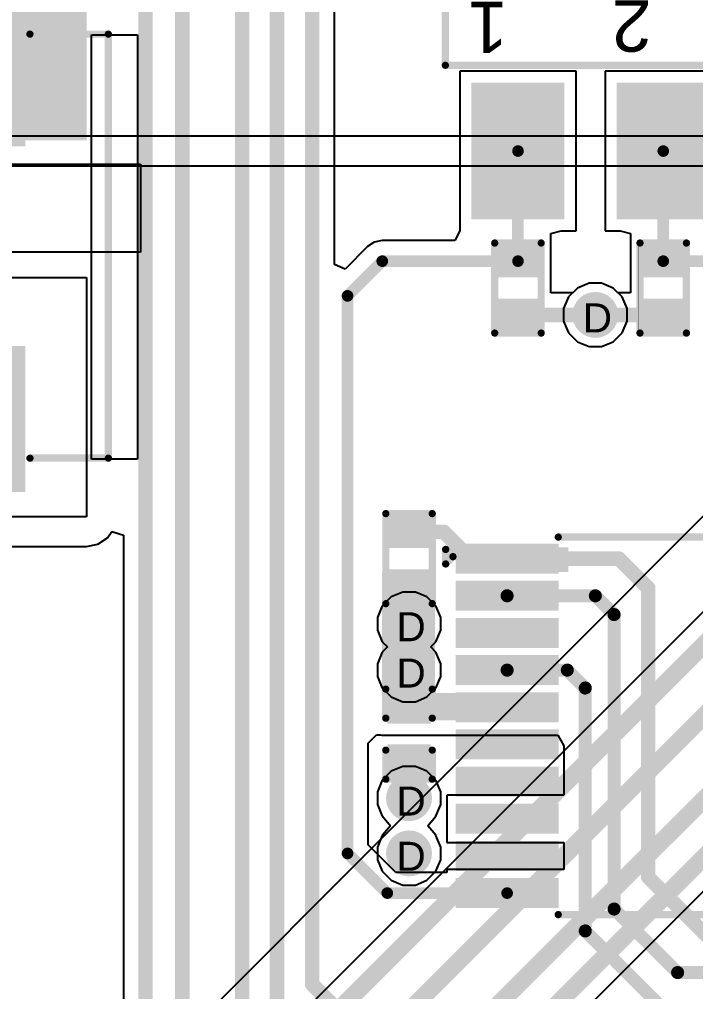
# Model space of a CAD drawing. Header units: inches. Extents: x 0 to 5401, y 0 to 5414.
# Drawn here: x 41.73 to 53.55, y 48.51 to 65.51 of the extents above; entities that cross this region are included whole.
import ezdxf

# ---------------------------------------------------------------- set-up
doc = ezdxf.new("R2010")
doc.units = ezdxf.units.IN
for name, color, linetype in [('Bottom Layer', 5, 'Continuous'), ('Bottom Solder', 6, 'Continuous'), ('Drill Drawing', 1, 'Continuous'), ('Layer 1', 16, 'Continuous'), ('Layer 2', 76, 'Continuous'), ('Top Layer', 1, 'Continuous'), ('Top Overlay', 2, 'Continuous'), ('Top Paste', 8, 'Continuous'), ('Top Solder', 216, 'Continuous'), ('Via Holes', 16, 'Continuous')]:
    doc.layers.add(name, color=color, linetype=linetype)
doc.styles.add('Arial', font='', dxfattribs={"height": 0.2})
doc.styles.get('Arial').set_extended_font_data('Arial')

# ---------------------------------------------------------------- blocks, each defined once
blk = doc.blocks.new('TSSOP_20_34')
at = {"layer": 'Top Layer'}
for points in [[(-2, 3.085), (-2, 2.765), (-3.6, 2.765), (-3.6, 3.085)], [(3.6, 3.085), (3.6, 2.765), (2, 2.765), (2, 3.085)], [(-2, 2.435), (-2, 2.115), (-3.6, 2.115), (-3.6, 2.435)], [(3.6, 2.435), (3.6, 2.115), (2, 2.115), (2, 2.435)], [(-2, 1.785), (-2, 1.465), (-3.6, 1.465), (-3.6, 1.785)], [(3.6, 1.785), (3.6, 1.465), (2, 1.465), (2, 1.785)], [(-2, 1.135), (-2, 0.815), (-3.6, 0.815), (-3.6, 1.135)], [(3.6, 1.135), (3.6, 0.815), (2, 0.815), (2, 1.135)], [(-2, 0.485), (-2, 0.165), (-3.6, 0.165), (-3.6, 0.485)], [(3.6, 0.485), (3.6, 0.165), (2, 0.165), (2, 0.485)], [(-2, -0.165), (-2, -0.485), (-3.6, -0.485), (-3.6, -0.165)], [(3.6, -0.165), (3.6, -0.485), (2, -0.485), (2, -0.165)], [(-2, -0.815), (-2, -1.135), (-3.6, -1.135), (-3.6, -0.815)], [(3.6, -0.815), (3.6, -1.135), (2, -1.135), (2, -0.815)], [(-2, -1.465), (-2, -1.785), (-3.6, -1.785), (-3.6, -1.465)], [(3.6, -1.465), (3.6, -1.785), (2, -1.785), (2, -1.465)], [(-2, -2.115), (-2, -2.435), (-3.6, -2.435), (-3.6, -2.115)], [(3.6, -2.115), (3.6, -2.435), (2, -2.435), (2, -2.115)], [(-2, -2.765), (-2, -3.085), (-3.6, -3.085), (-3.6, -2.765)], [(3.6, -2.765), (3.6, -3.085), (2, -3.085), (2, -2.765)]]:
    blk.add_hatch(color=1, dxfattribs=at).paths.add_polyline_path(points)
at = {"layer": 'Top Overlay'}
blk.add_hatch(color=2, dxfattribs=at).paths.add_polyline_path([(-1.907, 2.692), (-1.729, 2.692), (-1.729, 3.124), (-1.907, 3.124)])
at = {"layer": 'Top Paste'}
for points in [[(-2, 3.085), (-2, 2.765), (-3.6, 2.765), (-3.6, 3.085)], [(3.6, 3.085), (3.6, 2.765), (2, 2.765), (2, 3.085)], [(-2, 2.435), (-2, 2.115), (-3.6, 2.115), (-3.6, 2.435)], [(3.6, 2.435), (3.6, 2.115), (2, 2.115), (2, 2.435)], [(-2, 1.785), (-2, 1.465), (-3.6, 1.465), (-3.6, 1.785)], [(3.6, 1.785), (3.6, 1.465), (2, 1.465), (2, 1.785)], [(-2, 1.135), (-2, 0.815), (-3.6, 0.815), (-3.6, 1.135)], [(3.6, 1.135), (3.6, 0.815), (2, 0.815), (2, 1.135)], [(-2, 0.485), (-2, 0.165), (-3.6, 0.165), (-3.6, 0.485)], [(3.6, 0.485), (3.6, 0.165), (2, 0.165), (2, 0.485)], [(-2, -0.165), (-2, -0.485), (-3.6, -0.485), (-3.6, -0.165)], [(3.6, -0.165), (3.6, -0.485), (2, -0.485), (2, -0.165)], [(-2, -0.815), (-2, -1.135), (-3.6, -1.135), (-3.6, -0.815)], [(3.6, -0.815), (3.6, -1.135), (2, -1.135), (2, -0.815)], [(-2, -1.465), (-2, -1.785), (-3.6, -1.785), (-3.6, -1.465)], [(3.6, -1.465), (3.6, -1.785), (2, -1.785), (2, -1.465)], [(-2, -2.115), (-2, -2.435), (-3.6, -2.435), (-3.6, -2.115)], [(3.6, -2.115), (3.6, -2.435), (2, -2.435), (2, -2.115)], [(-2, -2.765), (-2, -3.085), (-3.6, -3.085), (-3.6, -2.765)], [(3.6, -2.765), (3.6, -3.085), (2, -3.085), (2, -2.765)]]:
    blk.add_hatch(color=8, dxfattribs=at).paths.add_polyline_path(points)
at = {"layer": 'Top Solder'}
for points in [[(-1.898, 3.187), (-1.898, 2.663), (-3.702, 2.663), (-3.702, 3.187)], [(3.702, 3.187), (3.702, 2.663), (1.898, 2.663), (1.898, 3.187)], [(-1.898, 2.537), (-1.898, 2.013), (-3.702, 2.013), (-3.702, 2.537)], [(3.702, 2.537), (3.702, 2.013), (1.898, 2.013), (1.898, 2.537)], [(-1.898, 1.887), (-1.898, 1.363), (-3.702, 1.363), (-3.702, 1.887)], [(3.702, 1.887), (3.702, 1.363), (1.898, 1.363), (1.898, 1.887)], [(-1.898, 1.237), (-1.898, 0.713), (-3.702, 0.713), (-3.702, 1.237)], [(3.702, 1.237), (3.702, 0.713), (1.898, 0.713), (1.898, 1.237)], [(-1.898, 0.587), (-1.898, 0.063), (-3.702, 0.063), (-3.702, 0.587)], [(3.702, 0.587), (3.702, 0.063), (1.898, 0.063), (1.898, 0.587)], [(-1.898, -0.063), (-1.898, -0.587), (-3.702, -0.587), (-3.702, -0.063)], [(3.702, -0.063), (3.702, -0.587), (1.898, -0.587), (1.898, -0.063)], [(-1.898, -0.713), (-1.898, -1.237), (-3.702, -1.237), (-3.702, -0.713)], [(3.702, -0.713), (3.702, -1.237), (1.898, -1.237), (1.898, -0.713)], [(-1.898, -1.363), (-1.898, -1.887), (-3.702, -1.887), (-3.702, -1.363)], [(3.702, -1.363), (3.702, -1.887), (1.898, -1.887), (1.898, -1.363)], [(-1.898, -2.013), (-1.898, -2.537), (-3.702, -2.537), (-3.702, -2.013)], [(3.702, -2.013), (3.702, -2.537), (1.898, -2.537), (1.898, -2.013)], [(-1.898, -2.663), (-1.898, -3.187), (-3.702, -3.187), (-3.702, -2.663)], [(3.702, -2.663), (3.702, -3.187), (1.898, -3.187), (1.898, -2.663)]]:
    blk.add_hatch(color=216, dxfattribs=at).paths.add_polyline_path(points)
at = {"layer": 'Top Overlay'}
for points in [[(-1.907, 3.302, 0.127, 0.127, 0), (1.954, 3.302, 0.127, 0.127, 0)], [(-3.875, 2.832, 0.127, 0.127, 0), (-3.875, 3.086, 0.127, 0.127, 0)], [(-3.875, 3.086, 0.127, 0.127, 0), (-3.748, 2.959, 0.127, 0.127, 0)], [(-3.875, 2.832, 0.127, 0.127, 0), (-3.748, 2.959, 0.127, 0.127, 0)], [(-1.907, -3.302, 0.127, 0.127, 0), (1.954, -3.302, 0.127, 0.127, 0)]]:
    blk.add_lwpolyline(points, format="xyseb", dxfattribs=at)
for points in [[(-1.938, 3.302, 0.0635, 0.0635, 1), (-1.875, 3.302, 0.0635, 0.0635, 1)], [(1.922, 3.302, 0.0635, 0.0635, 1), (1.986, 3.302, 0.0635, 0.0635, 1)], [(-3.907, 3.086, 0.0635, 0.0635, 1), (-3.843, 3.086, 0.0635, 0.0635, 1)], [(-3.907, 3.086, 0.0635, 0.0635, 1), (-3.843, 3.086, 0.0635, 0.0635, 1)], [(-3.907, 2.832, 0.0635, 0.0635, 1), (-3.843, 2.832, 0.0635, 0.0635, 1)], [(-3.907, 2.832, 0.0635, 0.0635, 1), (-3.843, 2.832, 0.0635, 0.0635, 1)], [(-3.78, 2.959, 0.0635, 0.0635, 1), (-3.716, 2.959, 0.0635, 0.0635, 1)], [(-3.78, 2.959, 0.0635, 0.0635, 1), (-3.716, 2.959, 0.0635, 0.0635, 1)], [(-1.938, -3.302, 0.0635, 0.0635, 1), (-1.875, -3.302, 0.0635, 0.0635, 1)], [(1.922, -3.302, 0.0635, 0.0635, 1), (1.986, -3.302, 0.0635, 0.0635, 1)]]:
    blk.add_lwpolyline(points, format="xyseb", close=True, dxfattribs=at)
blk = doc.blocks.new('DSIC03LSGET_42')
at = {"layer": 'Top Layer'}
for points in [[(-5.642991, 3.302), (-3.356991, 3.302), (-3.356991, 1.778), (-5.642991, 1.778)], [(3.356991, 3.302), (5.642991, 3.302), (5.642991, 1.778), (3.356991, 1.778)], [(-5.642991, 0.762), (-3.356991, 0.762), (-3.356991, -0.762), (-5.642991, -0.762)], [(3.356991, 0.762), (5.642991, 0.762), (5.642991, -0.762), (3.356991, -0.762)], [(-5.642991, -1.778), (-3.356991, -1.778), (-3.356991, -3.302), (-5.642991, -3.302)], [(3.356991, -1.778), (5.642991, -1.778), (5.642991, -3.302), (3.356991, -3.302)]]:
    blk.add_hatch(color=1, dxfattribs=at).paths.add_polyline_path(points)
at = {"layer": 'Top Paste'}
for points in [[(-5.642991, 3.302), (-3.356991, 3.302), (-3.356991, 1.778), (-5.642991, 1.778)], [(3.356991, 3.302), (5.642991, 3.302), (5.642991, 1.778), (3.356991, 1.778)], [(-5.642991, 0.762), (-3.356991, 0.762), (-3.356991, -0.762), (-5.642991, -0.762)], [(3.356991, 0.762), (5.642991, 0.762), (5.642991, -0.762), (3.356991, -0.762)], [(-5.642991, -1.778), (-3.356991, -1.778), (-3.356991, -3.302), (-5.642991, -3.302)], [(3.356991, -1.778), (5.642991, -1.778), (5.642991, -3.302), (3.356991, -3.302)]]:
    blk.add_hatch(color=8, dxfattribs=at).paths.add_polyline_path(points)
at = {"layer": 'Top Solder'}
for points in [[(-5.693791, 3.3528), (-3.306191, 3.3528), (-3.306191, 1.7272), (-5.693791, 1.7272)], [(3.306191, 3.3528), (5.693791, 3.3528), (5.693791, 1.7272), (3.306191, 1.7272)], [(-5.693791, 0.8128), (-3.306191, 0.8128), (-3.306191, -0.8128), (-5.693791, -0.8128)], [(3.306191, 0.8128), (5.693791, 0.8128), (5.693791, -0.8128), (3.306191, -0.8128)], [(-5.693791, -1.7272), (-3.306191, -1.7272), (-3.306191, -3.3528), (-5.693791, -3.3528)], [(3.306191, -1.7272), (5.693791, -1.7272), (5.693791, -3.3528), (3.306191, -3.3528)]]:
    blk.add_hatch(color=216, dxfattribs=at).paths.add_polyline_path(points)
at = {"layer": 'Top Overlay'}
for points in [[(-2.999994, 3.81, 0.127, 0.127, 0), (-2.999994, -3.81, 0.127, 0.127, 0)], [(-2.999994, 3.81, 0.127, 0.127, 0), (2.999994, 3.81, 0.127, 0.127, 0)], [(2.999994, 3.81, 0.127, 0.127, 0), (2.999994, -3.81, 0.127, 0.127, 0)], [(-1.4986, 3.2258, 0.127, 0.127, 0), (1.651, 3.2258, 0.127, 0.127, 0)], [(-1.4986, 3.2258, 0.127, 0.127, 0), (-1.4986, 1.778, 0.127, 0.127, 0)], [(-0.9652, 3.2258, 0.127, 0.127, 0), (0.0254, 3.2258, 0.127, 0.127, 0)], [(-0.9652, 3.2258, 0.127, 0.127, 0), (-0.9652, 1.8034, 0.127, 0.127, 0)], [(0.0254, 3.2258, 0.127, 0.127, 0), (0.0254, 1.8034, 0.127, 0.127, 0)], [(1.651, 3.2258, 0.127, 0.127, 0), (1.651, 1.778, 0.127, 0.127, 0)], [(-1.4986, 1.778, 0.127, 0.127, 0), (1.651, 1.778, 0.127, 0.127, 0)], [(-0.9652, 1.8034, 0.127, 0.127, 0), (0.0254, 1.8034, 0.127, 0.127, 0)], [(-1.4986, 0.6858, 0.127, 0.127, 0), (1.651, 0.6858, 0.127, 0.127, 0)], [(-1.4986, 0.6858, 0.127, 0.127, 0), (-1.4986, -0.762, 0.127, 0.127, 0)], [(-0.9652, 0.6858, 0.127, 0.127, 0), (0.0254, 0.6858, 0.127, 0.127, 0)], [(-0.9652, 0.6858, 0.127, 0.127, 0), (-0.9652, -0.7366, 0.127, 0.127, 0)], [(0.0254, 0.6858, 0.127, 0.127, 0), (0.0254, -0.7366, 0.127, 0.127, 0)], [(1.651, 0.6858, 0.127, 0.127, 0), (1.651, -0.762, 0.127, 0.127, 0)], [(-0.9652, -0.7366, 0.127, 0.127, 0), (0.0254, -0.7366, 0.127, 0.127, 0)], [(-1.4986, -0.762, 0.127, 0.127, 0), (1.651, -0.762, 0.127, 0.127, 0)], [(-1.4732, -1.8034, 0.127, 0.127, 0), (1.6764, -1.8034, 0.127, 0.127, 0)], [(-1.4732, -1.8034, 0.127, 0.127, 0), (-1.4732, -3.2512, 0.127, 0.127, 0)], [(-0.9398, -1.8034, 0.127, 0.127, 0), (0.0508, -1.8034, 0.127, 0.127, 0)], [(-0.9398, -1.8034, 0.127, 0.127, 0), (-0.9398, -3.2258, 0.127, 0.127, 0)], [(0.0508, -1.8034, 0.127, 0.127, 0), (0.0508, -3.2258, 0.127, 0.127, 0)], [(1.6764, -1.8034, 0.127, 0.127, 0), (1.6764, -3.2512, 0.127, 0.127, 0)], [(-1.4732, -3.2512, 0.127, 0.127, 0), (1.6764, -3.2512, 0.127, 0.127, 0)], [(-0.9398, -3.2258, 0.127, 0.127, 0), (0.0508, -3.2258, 0.127, 0.127, 0)], [(-2.999994, -3.81, 0.127, 0.127, 0), (2.999994, -3.81, 0.127, 0.127, 0)]]:
    blk.add_lwpolyline(points, format="xyseb", dxfattribs=at)
for points in [[(-3.031744, 3.81, 0.0635, 0.0635, 1), (-2.968244, 3.81, 0.0635, 0.0635, 1)], [(-3.031744, 3.81, 0.0635, 0.0635, 1), (-2.968244, 3.81, 0.0635, 0.0635, 1)], [(2.968244, 3.81, 0.0635, 0.0635, 1), (3.031744, 3.81, 0.0635, 0.0635, 1)], [(2.968244, 3.81, 0.0635, 0.0635, 1), (3.031744, 3.81, 0.0635, 0.0635, 1)], [(-1.53035, 3.2258, 0.0635, 0.0635, 1), (-1.46685, 3.2258, 0.0635, 0.0635, 1)], [(-1.53035, 3.2258, 0.0635, 0.0635, 1), (-1.46685, 3.2258, 0.0635, 0.0635, 1)], [(-0.99695, 3.2258, 0.0635, 0.0635, 1), (-0.93345, 3.2258, 0.0635, 0.0635, 1)], [(-0.99695, 3.2258, 0.0635, 0.0635, 1), (-0.93345, 3.2258, 0.0635, 0.0635, 1)], [(-0.00635, 3.2258, 0.0635, 0.0635, 1), (0.05715, 3.2258, 0.0635, 0.0635, 1)], [(-0.00635, 3.2258, 0.0635, 0.0635, 1), (0.05715, 3.2258, 0.0635, 0.0635, 1)], [(1.61925, 3.2258, 0.0635, 0.0635, 1), (1.68275, 3.2258, 0.0635, 0.0635, 1)], [(1.61925, 3.2258, 0.0635, 0.0635, 1), (1.68275, 3.2258, 0.0635, 0.0635, 1)], [(-1.53035, 1.778, 0.0635, 0.0635, 1), (-1.46685, 1.778, 0.0635, 0.0635, 1)], [(-1.53035, 1.778, 0.0635, 0.0635, 1), (-1.46685, 1.778, 0.0635, 0.0635, 1)], [(-0.99695, 1.8034, 0.0635, 0.0635, 1), (-0.93345, 1.8034, 0.0635, 0.0635, 1)], [(-0.99695, 1.8034, 0.0635, 0.0635, 1), (-0.93345, 1.8034, 0.0635, 0.0635, 1)], [(-0.00635, 1.8034, 0.0635, 0.0635, 1), (0.05715, 1.8034, 0.0635, 0.0635, 1)], [(-0.00635, 1.8034, 0.0635, 0.0635, 1), (0.05715, 1.8034, 0.0635, 0.0635, 1)], [(1.61925, 1.778, 0.0635, 0.0635, 1), (1.68275, 1.778, 0.0635, 0.0635, 1)], [(1.61925, 1.778, 0.0635, 0.0635, 1), (1.68275, 1.778, 0.0635, 0.0635, 1)], [(-1.53035, 0.6858, 0.0635, 0.0635, 1), (-1.46685, 0.6858, 0.0635, 0.0635, 1)], [(-1.53035, 0.6858, 0.0635, 0.0635, 1), (-1.46685, 0.6858, 0.0635, 0.0635, 1)], [(-0.99695, 0.6858, 0.0635, 0.0635, 1), (-0.93345, 0.6858, 0.0635, 0.0635, 1)], [(-0.99695, 0.6858, 0.0635, 0.0635, 1), (-0.93345, 0.6858, 0.0635, 0.0635, 1)], [(-0.00635, 0.6858, 0.0635, 0.0635, 1), (0.05715, 0.6858, 0.0635, 0.0635, 1)], [(-0.00635, 0.6858, 0.0635, 0.0635, 1), (0.05715, 0.6858, 0.0635, 0.0635, 1)], [(1.61925, 0.6858, 0.0635, 0.0635, 1), (1.68275, 0.6858, 0.0635, 0.0635, 1)], [(1.61925, 0.6858, 0.0635, 0.0635, 1), (1.68275, 0.6858, 0.0635, 0.0635, 1)], [(-0.99695, -0.7366, 0.0635, 0.0635, 1), (-0.93345, -0.7366, 0.0635, 0.0635, 1)], [(-0.99695, -0.7366, 0.0635, 0.0635, 1), (-0.93345, -0.7366, 0.0635, 0.0635, 1)], [(-0.00635, -0.7366, 0.0635, 0.0635, 1), (0.05715, -0.7366, 0.0635, 0.0635, 1)], [(-0.00635, -0.7366, 0.0635, 0.0635, 1), (0.05715, -0.7366, 0.0635, 0.0635, 1)], [(-1.53035, -0.762, 0.0635, 0.0635, 1), (-1.46685, -0.762, 0.0635, 0.0635, 1)], [(-1.53035, -0.762, 0.0635, 0.0635, 1), (-1.46685, -0.762, 0.0635, 0.0635, 1)], [(1.61925, -0.762, 0.0635, 0.0635, 1), (1.68275, -0.762, 0.0635, 0.0635, 1)], [(1.61925, -0.762, 0.0635, 0.0635, 1), (1.68275, -0.762, 0.0635, 0.0635, 1)], [(-1.50495, -1.8034, 0.0635, 0.0635, 1), (-1.44145, -1.8034, 0.0635, 0.0635, 1)], [(-1.50495, -1.8034, 0.0635, 0.0635, 1), (-1.44145, -1.8034, 0.0635, 0.0635, 1)], [(-0.97155, -1.8034, 0.0635, 0.0635, 1), (-0.90805, -1.8034, 0.0635, 0.0635, 1)], [(-0.97155, -1.8034, 0.0635, 0.0635, 1), (-0.90805, -1.8034, 0.0635, 0.0635, 1)], [(0.01905, -1.8034, 0.0635, 0.0635, 1), (0.08255, -1.8034, 0.0635, 0.0635, 1)], [(0.01905, -1.8034, 0.0635, 0.0635, 1), (0.08255, -1.8034, 0.0635, 0.0635, 1)], [(1.64465, -1.8034, 0.0635, 0.0635, 1), (1.70815, -1.8034, 0.0635, 0.0635, 1)], [(1.64465, -1.8034, 0.0635, 0.0635, 1), (1.70815, -1.8034, 0.0635, 0.0635, 1)], [(-1.50495, -3.2512, 0.0635, 0.0635, 1), (-1.44145, -3.2512, 0.0635, 0.0635, 1)], [(-1.50495, -3.2512, 0.0635, 0.0635, 1), (-1.44145, -3.2512, 0.0635, 0.0635, 1)], [(-0.97155, -3.2258, 0.0635, 0.0635, 1), (-0.90805, -3.2258, 0.0635, 0.0635, 1)], [(-0.97155, -3.2258, 0.0635, 0.0635, 1), (-0.90805, -3.2258, 0.0635, 0.0635, 1)], [(0.01905, -3.2258, 0.0635, 0.0635, 1), (0.08255, -3.2258, 0.0635, 0.0635, 1)], [(0.01905, -3.2258, 0.0635, 0.0635, 1), (0.08255, -3.2258, 0.0635, 0.0635, 1)], [(1.64465, -3.2512, 0.0635, 0.0635, 1), (1.70815, -3.2512, 0.0635, 0.0635, 1)], [(1.64465, -3.2512, 0.0635, 0.0635, 1), (1.70815, -3.2512, 0.0635, 0.0635, 1)], [(-3.031744, -3.81, 0.0635, 0.0635, 1), (-2.968244, -3.81, 0.0635, 0.0635, 1)], [(-3.031744, -3.81, 0.0635, 0.0635, 1), (-2.968244, -3.81, 0.0635, 0.0635, 1)], [(2.968244, -3.81, 0.0635, 0.0635, 1), (3.031744, -3.81, 0.0635, 0.0635, 1)], [(2.968244, -3.81, 0.0635, 0.0635, 1), (3.031744, -3.81, 0.0635, 0.0635, 1)]]:
    blk.add_lwpolyline(points, format="xyseb", close=True, dxfattribs=at)
at = {"layer": 'Top Overlay', "style": 'Arial'}
for s, height, rotation, p in [('ON', 0.762, 270, (1.9558, 3.5306)), ('1', 0.899998, 90, (-1.886793, 2.717808)), ('2', 0.899998, 90, (-1.861393, 0.203208)), ('3', 0.899998, 90, (-1.835993, -2.285992))]:
    blk.add_text(s, height=height, rotation=rotation, dxfattribs=at).set_placement(p)
blk = doc.blocks.new('R___0402_143')
at = {"layer": 'Top Layer'}
for points in [[(-0.699, -0.318), (-0.699, 0.317), (-0.241, 0.317), (-0.241, -0.318)], [(0.241, -0.318), (0.241, 0.317), (0.699, 0.317), (0.699, -0.318)]]:
    blk.add_hatch(color=1, dxfattribs=at).paths.add_polyline_path(points)
at = {"layer": 'Top Paste'}
for points in [[(-0.699, -0.318), (-0.699, 0.317), (-0.241, 0.317), (-0.241, -0.318)], [(0.241, -0.318), (0.241, 0.317), (0.699, 0.317), (0.699, -0.318)]]:
    blk.add_hatch(color=8, dxfattribs=at).paths.add_polyline_path(points)
at = {"layer": 'Top Solder'}
for points in [[(-0.754, -0.373), (-0.754, 0.373), (-0.186, 0.373), (-0.186, -0.373)], [(0.186, -0.373), (0.186, 0.373), (0.754, 0.373), (0.754, -0.373)]]:
    blk.add_hatch(color=216, dxfattribs=at).paths.add_polyline_path(points)
at = {"layer": 'Top Overlay'}
for points in [[(-0.787, -0.406, 0.127, 0.127, 0), (-0.787, 0.406, 0.127, 0.127, 0)], [(0.787, 0.406, 0.127, 0.127, 0), (-0.787, 0.406, 0.127, 0.127, 0)], [(0.787, -0.406, 0.127, 0.127, 0), (0.787, 0.406, 0.127, 0.127, 0)], [(0.787, -0.406, 0.127, 0.127, 0), (-0.787, -0.406, 0.127, 0.127, 0)], [(0.813, -0.432, 0.00323, 0.00323, 0), (-0.813, -0.432, 0.00323, 0.00323, 0)]]:
    blk.add_lwpolyline(points, format="xyseb", dxfattribs=at)
for points in [[(-0.819, 0.406, 0.0635, 0.0635, 1), (-0.756, 0.406, 0.0635, 0.0635, 1)], [(-0.819, 0.406, 0.0635, 0.0635, 1), (-0.756, 0.406, 0.0635, 0.0635, 1)], [(0.756, 0.406, 0.0635, 0.0635, 1), (0.819, 0.406, 0.0635, 0.0635, 1)], [(0.756, 0.406, 0.0635, 0.0635, 1), (0.819, 0.406, 0.0635, 0.0635, 1)], [(-0.819, -0.406, 0.0635, 0.0635, 1), (-0.756, -0.406, 0.0635, 0.0635, 1)], [(-0.819, -0.406, 0.0635, 0.0635, 1), (-0.756, -0.406, 0.0635, 0.0635, 1)], [(-0.814, -0.432, 0.00161, 0.00161, 1), (-0.812, -0.432, 0.00161, 0.00161, 1)], [(0.756, -0.406, 0.0635, 0.0635, 1), (0.819, -0.406, 0.0635, 0.0635, 1)], [(0.756, -0.406, 0.0635, 0.0635, 1), (0.819, -0.406, 0.0635, 0.0635, 1)], [(0.812, -0.432, 0.00161, 0.00161, 1), (0.814, -0.432, 0.00161, 0.00161, 1)]]:
    blk.add_lwpolyline(points, format="xyseb", close=True, dxfattribs=at)
blk = doc.blocks.new('R___0402_144')
at = {"layer": 'Top Layer'}
for points in [[(-0.699, -0.318), (-0.699, 0.317), (-0.241, 0.317), (-0.241, -0.318)], [(0.241, -0.318), (0.241, 0.317), (0.699, 0.317), (0.699, -0.318)]]:
    blk.add_hatch(color=1, dxfattribs=at).paths.add_polyline_path(points)
at = {"layer": 'Top Paste'}
for points in [[(-0.699, -0.318), (-0.699, 0.317), (-0.241, 0.317), (-0.241, -0.318)], [(0.241, -0.318), (0.241, 0.317), (0.699, 0.317), (0.699, -0.318)]]:
    blk.add_hatch(color=8, dxfattribs=at).paths.add_polyline_path(points)
at = {"layer": 'Top Solder'}
for points in [[(-0.754, -0.373), (-0.754, 0.373), (-0.186, 0.373), (-0.186, -0.373)], [(0.186, -0.373), (0.186, 0.373), (0.754, 0.373), (0.754, -0.373)]]:
    blk.add_hatch(color=216, dxfattribs=at).paths.add_polyline_path(points)
at = {"layer": 'Top Overlay'}
for points in [[(-0.787, -0.406, 0.127, 0.127, 0), (-0.787, 0.406, 0.127, 0.127, 0)], [(0.787, 0.406, 0.127, 0.127, 0), (-0.787, 0.406, 0.127, 0.127, 0)], [(0.787, -0.406, 0.127, 0.127, 0), (0.787, 0.406, 0.127, 0.127, 0)], [(0.787, -0.406, 0.127, 0.127, 0), (-0.787, -0.406, 0.127, 0.127, 0)], [(0.813, -0.432, 0.00323, 0.00323, 0), (-0.813, -0.432, 0.00323, 0.00323, 0)]]:
    blk.add_lwpolyline(points, format="xyseb", dxfattribs=at)
for points in [[(-0.819, 0.406, 0.0635, 0.0635, 1), (-0.756, 0.406, 0.0635, 0.0635, 1)], [(-0.819, 0.406, 0.0635, 0.0635, 1), (-0.756, 0.406, 0.0635, 0.0635, 1)], [(0.756, 0.406, 0.0635, 0.0635, 1), (0.819, 0.406, 0.0635, 0.0635, 1)], [(0.756, 0.406, 0.0635, 0.0635, 1), (0.819, 0.406, 0.0635, 0.0635, 1)], [(-0.819, -0.406, 0.0635, 0.0635, 1), (-0.756, -0.406, 0.0635, 0.0635, 1)], [(-0.819, -0.406, 0.0635, 0.0635, 1), (-0.756, -0.406, 0.0635, 0.0635, 1)], [(-0.814, -0.432, 0.00161, 0.00161, 1), (-0.812, -0.432, 0.00161, 0.00161, 1)], [(0.756, -0.406, 0.0635, 0.0635, 1), (0.819, -0.406, 0.0635, 0.0635, 1)], [(0.756, -0.406, 0.0635, 0.0635, 1), (0.819, -0.406, 0.0635, 0.0635, 1)], [(0.812, -0.432, 0.00161, 0.00161, 1), (0.814, -0.432, 0.00161, 0.00161, 1)]]:
    blk.add_lwpolyline(points, format="xyseb", close=True, dxfattribs=at)
blk = doc.blocks.new('R___0402_156')
at = {"layer": 'Top Layer'}
for points in [[(-0.699, -0.318), (-0.699, 0.317), (-0.241, 0.317), (-0.241, -0.318)], [(0.241, -0.318), (0.241, 0.317), (0.699, 0.317), (0.699, -0.318)]]:
    blk.add_hatch(color=1, dxfattribs=at).paths.add_polyline_path(points)
at = {"layer": 'Top Paste'}
for points in [[(-0.699, -0.318), (-0.699, 0.317), (-0.241, 0.317), (-0.241, -0.318)], [(0.241, -0.318), (0.241, 0.317), (0.699, 0.317), (0.699, -0.318)]]:
    blk.add_hatch(color=8, dxfattribs=at).paths.add_polyline_path(points)
at = {"layer": 'Top Solder'}
for points in [[(-0.754, -0.373), (-0.754, 0.373), (-0.186, 0.373), (-0.186, -0.373)], [(0.186, -0.373), (0.186, 0.373), (0.754, 0.373), (0.754, -0.373)]]:
    blk.add_hatch(color=216, dxfattribs=at).paths.add_polyline_path(points)
at = {"layer": 'Top Overlay'}
for points in [[(-0.787, -0.406, 0.127, 0.127, 0), (-0.787, 0.406, 0.127, 0.127, 0)], [(0.787, 0.406, 0.127, 0.127, 0), (-0.787, 0.406, 0.127, 0.127, 0)], [(0.787, -0.406, 0.127, 0.127, 0), (0.787, 0.406, 0.127, 0.127, 0)], [(0.787, -0.406, 0.127, 0.127, 0), (-0.787, -0.406, 0.127, 0.127, 0)], [(0.813, -0.432, 0.00323, 0.00323, 0), (-0.813, -0.432, 0.00323, 0.00323, 0)]]:
    blk.add_lwpolyline(points, format="xyseb", dxfattribs=at)
for points in [[(-0.819, 0.406, 0.0635, 0.0635, 1), (-0.756, 0.406, 0.0635, 0.0635, 1)], [(-0.819, 0.406, 0.0635, 0.0635, 1), (-0.756, 0.406, 0.0635, 0.0635, 1)], [(0.756, 0.406, 0.0635, 0.0635, 1), (0.819, 0.406, 0.0635, 0.0635, 1)], [(0.756, 0.406, 0.0635, 0.0635, 1), (0.819, 0.406, 0.0635, 0.0635, 1)], [(-0.819, -0.406, 0.0635, 0.0635, 1), (-0.756, -0.406, 0.0635, 0.0635, 1)], [(-0.819, -0.406, 0.0635, 0.0635, 1), (-0.756, -0.406, 0.0635, 0.0635, 1)], [(-0.814, -0.432, 0.00161, 0.00161, 1), (-0.812, -0.432, 0.00161, 0.00161, 1)], [(0.756, -0.406, 0.0635, 0.0635, 1), (0.819, -0.406, 0.0635, 0.0635, 1)], [(0.756, -0.406, 0.0635, 0.0635, 1), (0.819, -0.406, 0.0635, 0.0635, 1)], [(0.812, -0.432, 0.00161, 0.00161, 1), (0.814, -0.432, 0.00161, 0.00161, 1)]]:
    blk.add_lwpolyline(points, format="xyseb", close=True, dxfattribs=at)
blk = doc.blocks.new('0630CDMCCDS_6R8MC_173')
at = {"layer": 'Top Layer'}
for points in [[(-4.2, 1.75), (-1.85, 1.75), (-1.85, -1.75), (-4.2, -1.75)], [(1.85, 1.75), (4.2, 1.75), (4.2, -1.75), (1.85, -1.75)]]:
    blk.add_hatch(color=1, dxfattribs=at).paths.add_polyline_path(points)
at = {"layer": 'Top Paste'}
for points in [[(-4.2, 1.75), (-1.85, 1.75), (-1.85, -1.75), (-4.2, -1.75)], [(1.85, 1.75), (4.2, 1.75), (4.2, -1.75), (1.85, -1.75)]]:
    blk.add_hatch(color=8, dxfattribs=at).paths.add_polyline_path(points)
at = {"layer": 'Top Solder'}
for points in [[(-4.302, 1.852), (-1.748, 1.852), (-1.748, -1.852), (-4.302, -1.852)], [(1.748, 1.852), (4.302, 1.852), (4.302, -1.852), (1.748, -1.852)]]:
    blk.add_hatch(color=216, dxfattribs=at).paths.add_polyline_path(points)
at = {"layer": 'Top Overlay'}
for points in [[(-3.708, 3.3, 0.127, 0.127, 0), (3.708, 3.3, 0.127, 0.127, 0)], [(-3.708, 3.3, 0.127, 0.127, 0), (-3.708, 1.93, 0.127, 0.127, 0)], [(3.708, 3.3, 0.127, 0.127, 0), (3.708, 1.93, 0.127, 0.127, 0)], [(-3.708, -1.93, 0.127, 0.127, 0), (-3.708, -3.3, 0.127, 0.127, 0)], [(3.708, -1.93, 0.127, 0.127, 0), (3.708, -3.3, 0.127, 0.127, 0)], [(-3.708, -3.3, 0.127, 0.127, 0), (3.708, -3.3, 0.127, 0.127, 0)]]:
    blk.add_lwpolyline(points, format="xyseb", dxfattribs=at)
for points in [[(-3.74, 3.3, 0.0635, 0.0635, 1), (-3.677, 3.3, 0.0635, 0.0635, 1)], [(-3.74, 3.3, 0.0635, 0.0635, 1), (-3.677, 3.3, 0.0635, 0.0635, 1)], [(3.677, 3.3, 0.0635, 0.0635, 1), (3.74, 3.3, 0.0635, 0.0635, 1)], [(3.677, 3.3, 0.0635, 0.0635, 1), (3.74, 3.3, 0.0635, 0.0635, 1)], [(-3.74, 1.93, 0.0635, 0.0635, 1), (-3.677, 1.93, 0.0635, 0.0635, 1)], [(3.677, 1.93, 0.0635, 0.0635, 1), (3.74, 1.93, 0.0635, 0.0635, 1)], [(-3.74, -1.93, 0.0635, 0.0635, 1), (-3.677, -1.93, 0.0635, 0.0635, 1)], [(3.677, -1.93, 0.0635, 0.0635, 1), (3.74, -1.93, 0.0635, 0.0635, 1)], [(-3.74, -3.3, 0.0635, 0.0635, 1), (-3.677, -3.3, 0.0635, 0.0635, 1)], [(-3.74, -3.3, 0.0635, 0.0635, 1), (-3.677, -3.3, 0.0635, 0.0635, 1)], [(3.677, -3.3, 0.0635, 0.0635, 1), (3.74, -3.3, 0.0635, 0.0635, 1)], [(3.677, -3.3, 0.0635, 0.0635, 1), (3.74, -3.3, 0.0635, 0.0635, 1)]]:
    blk.add_lwpolyline(points, format="xyseb", close=True, dxfattribs=at)
blk = doc.blocks.new('____0402_303')
at = {"layer": 'Top Layer'}
for points in [[(-0.699, -0.318), (-0.699, 0.318), (-0.241, 0.318), (-0.241, -0.318)], [(0.241, -0.318), (0.241, 0.318), (0.699, 0.318), (0.699, -0.318)]]:
    blk.add_hatch(color=1, dxfattribs=at).paths.add_polyline_path(points)
at = {"layer": 'Top Paste'}
for points in [[(-0.699, -0.318), (-0.699, 0.318), (-0.241, 0.318), (-0.241, -0.318)], [(0.241, -0.318), (0.241, 0.318), (0.699, 0.318), (0.699, -0.318)]]:
    blk.add_hatch(color=8, dxfattribs=at).paths.add_polyline_path(points)
at = {"layer": 'Top Solder'}
for points in [[(-0.758, -0.377), (-0.758, 0.377), (-0.181, 0.377), (-0.181, -0.377)], [(0.181, -0.377), (0.181, 0.377), (0.758, 0.377), (0.758, -0.377)]]:
    blk.add_hatch(color=216, dxfattribs=at).paths.add_polyline_path(points)
at = {"layer": 'Top Overlay'}
for points in [[(-0.787, 0.406, 0.127, 0.127, 0), (-0.279, 0.406, 0.127, 0.127, 0)], [(-0.787, 0.406, 0.127, 0.127, 0), (-0.787, -0.406, 0.127, 0.127, 0)], [(0.279, 0.406, 0.127, 0.127, 0), (0.787, 0.406, 0.127, 0.127, 0)], [(0.787, 0.406, 0.127, 0.127, 0), (0.787, -0.406, 0.127, 0.127, 0)], [(-0.787, -0.406, 0.127, 0.127, 0), (-0.279, -0.406, 0.127, 0.127, 0)], [(0.279, -0.406, 0.127, 0.127, 0), (0.787, -0.406, 0.127, 0.127, 0)]]:
    blk.add_lwpolyline(points, format="xyseb", dxfattribs=at)
for points in [[(-0.819, 0.406, 0.0635, 0.0635, 1), (-0.756, 0.406, 0.0635, 0.0635, 1)], [(-0.819, 0.406, 0.0635, 0.0635, 1), (-0.756, 0.406, 0.0635, 0.0635, 1)], [(-0.311, 0.406, 0.0635, 0.0635, 1), (-0.248, 0.406, 0.0635, 0.0635, 1)], [(0.248, 0.406, 0.0635, 0.0635, 1), (0.311, 0.406, 0.0635, 0.0635, 1)], [(0.756, 0.406, 0.0635, 0.0635, 1), (0.819, 0.406, 0.0635, 0.0635, 1)], [(0.756, 0.406, 0.0635, 0.0635, 1), (0.819, 0.406, 0.0635, 0.0635, 1)], [(-0.819, -0.406, 0.0635, 0.0635, 1), (-0.756, -0.406, 0.0635, 0.0635, 1)], [(-0.819, -0.406, 0.0635, 0.0635, 1), (-0.756, -0.406, 0.0635, 0.0635, 1)], [(-0.311, -0.406, 0.0635, 0.0635, 1), (-0.248, -0.406, 0.0635, 0.0635, 1)], [(0.248, -0.406, 0.0635, 0.0635, 1), (0.311, -0.406, 0.0635, 0.0635, 1)], [(0.756, -0.406, 0.0635, 0.0635, 1), (0.819, -0.406, 0.0635, 0.0635, 1)], [(0.756, -0.406, 0.0635, 0.0635, 1), (0.819, -0.406, 0.0635, 0.0635, 1)]]:
    blk.add_lwpolyline(points, format="xyseb", close=True, dxfattribs=at)

msp = doc.modelspace()

# ---------------------------------------------------------------- hatches: boundary and pattern name
at = {"layer": 'Bottom Layer'}
h = msp.add_hatch(color=5, dxfattribs=at)
edge = h.paths.add_edge_path()
edge.add_arc((51.797, 60.344), 0.3, 0, 360)
h = msp.add_hatch(color=5, dxfattribs=at)
edge = h.paths.add_edge_path()
edge.add_arc((48.539, 54.941), 0.3, 0, 360)
h = msp.add_hatch(color=5, dxfattribs=at)
edge = h.paths.add_edge_path()
edge.add_arc((48.539, 54.131), 0.3, 0, 360)
h = msp.add_hatch(color=5, dxfattribs=at)
edge = h.paths.add_edge_path()
edge.add_arc((48.539, 51.891), 0.3, 0, 360)
h = msp.add_hatch(color=5, dxfattribs=at)
edge = h.paths.add_edge_path()
edge.add_arc((48.539, 50.925), 0.3, 0, 360)
at = {"layer": 'Bottom Solder'}
h = msp.add_hatch(color=6, dxfattribs=at)
edge = h.paths.add_edge_path()
edge.add_arc((51.797, 60.344), 0.402, 0, 360)
h = msp.add_hatch(color=6, dxfattribs=at)
edge = h.paths.add_edge_path()
edge.add_arc((48.539, 54.941), 0.402, 0, 360)
h = msp.add_hatch(color=6, dxfattribs=at)
edge = h.paths.add_edge_path()
edge.add_arc((48.539, 54.131), 0.402, 0, 360)
h = msp.add_hatch(color=6, dxfattribs=at)
edge = h.paths.add_edge_path()
edge.add_arc((48.539, 51.891), 0.402, 0, 360)
h = msp.add_hatch(color=6, dxfattribs=at)
edge = h.paths.add_edge_path()
edge.add_arc((48.539, 50.925), 0.402, 0, 360)
at = {"layer": 'Layer 1'}
h = msp.add_hatch(color=16, dxfattribs=at)
edge = h.paths.add_edge_path()
edge.add_arc((51.797, 60.344), 0.3, 0, 360)
h = msp.add_hatch(color=16, dxfattribs=at)
edge = h.paths.add_edge_path()
edge.add_arc((48.539, 54.941), 0.3, 0, 360)
h = msp.add_hatch(color=16, dxfattribs=at)
edge = h.paths.add_edge_path()
edge.add_arc((48.539, 54.131), 0.3, 0, 360)
h = msp.add_hatch(color=16, dxfattribs=at)
edge = h.paths.add_edge_path()
edge.add_arc((48.539, 51.891), 0.3, 0, 360)
h = msp.add_hatch(color=16, dxfattribs=at)
edge = h.paths.add_edge_path()
edge.add_arc((48.539, 50.925), 0.3, 0, 360)
at = {"layer": 'Layer 2'}
h = msp.add_hatch(color=76, dxfattribs=at)
edge = h.paths.add_edge_path()
edge.add_arc((51.797, 60.344), 0.3, 0, 360)
h = msp.add_hatch(color=76, dxfattribs=at)
edge = h.paths.add_edge_path()
edge.add_arc((48.539, 54.941), 0.3, 0, 360)
h = msp.add_hatch(color=76, dxfattribs=at)
edge = h.paths.add_edge_path()
edge.add_arc((48.539, 54.131), 0.3, 0, 360)
h = msp.add_hatch(color=76, dxfattribs=at)
edge = h.paths.add_edge_path()
edge.add_arc((48.539, 51.891), 0.3, 0, 360)
h = msp.add_hatch(color=76, dxfattribs=at)
edge = h.paths.add_edge_path()
edge.add_arc((48.539, 50.925), 0.3, 0, 360)
at = {"layer": 'Top Layer'}
for points in [[(36.737, 63.397), (42.901, 63.397), (42.901, 70.593), (36.737, 70.593)], [(48.066, 53.253), (48.994, 53.253), (48.994, 55.84), (48.066, 55.84)], [(48.066, 53.253), (51.139, 53.253), (51.139, 53.729), (48.066, 53.729)]]:
    msp.add_hatch(color=1, dxfattribs=at).paths.add_polyline_path(points)
h = msp.add_hatch(color=1, dxfattribs=at)
edge = h.paths.add_edge_path()
edge.add_arc((51.797, 60.344), 0.3, 0, 360)
h = msp.add_hatch(color=1, dxfattribs=at)
edge = h.paths.add_edge_path()
edge.add_arc((48.539, 54.941), 0.3, 0, 360)
h = msp.add_hatch(color=1, dxfattribs=at)
edge = h.paths.add_edge_path()
edge.add_arc((48.539, 54.131), 0.3, 0, 360)
h = msp.add_hatch(color=1, dxfattribs=at)
edge = h.paths.add_edge_path()
edge.add_arc((48.539, 51.891), 0.3, 0, 360)
h = msp.add_hatch(color=1, dxfattribs=at)
edge = h.paths.add_edge_path()
edge.add_arc((48.539, 50.925), 0.3, 0, 360)
at = {"layer": 'Top Solder'}
h = msp.add_hatch(color=216, dxfattribs=at)
edge = h.paths.add_edge_path()
edge.add_arc((51.797, 60.344), 0.402, 0, 360)
h = msp.add_hatch(color=216, dxfattribs=at)
edge = h.paths.add_edge_path()
edge.add_arc((48.539, 54.941), 0.402, 0, 360)
h = msp.add_hatch(color=216, dxfattribs=at)
edge = h.paths.add_edge_path()
edge.add_arc((48.539, 54.131), 0.402, 0, 360)
h = msp.add_hatch(color=216, dxfattribs=at)
edge = h.paths.add_edge_path()
edge.add_arc((48.539, 51.891), 0.402, 0, 360)
h = msp.add_hatch(color=216, dxfattribs=at)
edge = h.paths.add_edge_path()
edge.add_arc((48.539, 50.925), 0.402, 0, 360)
at = {"layer": 'Via Holes'}
h = msp.add_hatch(color=7, dxfattribs=at)
edge = h.paths.add_edge_path()
edge.add_arc((51.797, 60.344), 0.15, 0, 360)
h = msp.add_hatch(color=7, dxfattribs=at)
edge = h.paths.add_edge_path()
edge.add_arc((48.539, 54.941), 0.15, 0, 360)
h = msp.add_hatch(color=7, dxfattribs=at)
edge = h.paths.add_edge_path()
edge.add_arc((48.539, 54.131), 0.15, 0, 360)
h = msp.add_hatch(color=7, dxfattribs=at)
edge = h.paths.add_edge_path()
edge.add_arc((48.539, 51.891), 0.15, 0, 360)
h = msp.add_hatch(color=7, dxfattribs=at)
edge = h.paths.add_edge_path()
edge.add_arc((48.539, 50.925), 0.15, 0, 360)

# ---------------------------------------------------------------- linework, layer by layer
at = {"layer": 'Bottom Layer'}
for p, q in [((51.687, 60.898), (51.483, 60.813)), ((51.907, 60.898), (51.687, 60.898)), ((52.111, 60.813), (51.907, 60.898)), ((51.483, 60.813), (51.327, 60.658)), ((52.267, 60.658), (52.111, 60.813)), ((51.327, 60.658), (51.243, 60.454)), ((52.351, 60.454), (52.267, 60.658)), ((51.243, 60.454), (51.243, 60.234)), ((52.351, 60.234), (52.351, 60.454)), ((51.243, 60.234), (51.327, 60.03)), ((52.267, 60.03), (52.351, 60.234)), ((51.327, 60.03), (51.483, 59.874)), ((52.111, 59.874), (52.267, 60.03)), ((51.483, 59.874), (51.687, 59.79)), ((51.907, 59.79), (52.111, 59.874)), ((51.687, 59.79), (51.907, 59.79)), ((55.301, 56.769), (46.046, 47.514)), ((48.429, 55.495), (48.226, 55.411)), ((48.65, 55.495), (48.429, 55.495)), ((48.853, 55.411), (48.65, 55.495)), ((48.226, 55.411), (48.07, 55.255)), ((49.009, 55.255), (48.853, 55.411)), ((48.07, 55.255), (47.985, 55.051)), ((49.093, 55.051), (49.009, 55.255)), ((47.985, 55.051), (47.985, 54.831)), ((49.093, 54.831), (49.093, 55.051)), ((47.985, 54.831), (48.07, 54.627)), ((49.009, 54.627), (49.093, 54.831)), ((48.07, 54.627), (48.161, 54.536)), ((48.918, 54.536), (49.009, 54.627)), ((48.07, 54.445), (47.985, 54.241)), ((48.161, 54.536), (48.07, 54.445)), ((49.009, 54.445), (48.918, 54.536)), ((49.093, 54.241), (49.009, 54.445)), ((47.985, 54.241), (47.985, 54.021)), ((49.093, 54.021), (49.093, 54.241)), ((43.086, 39.664), (57.526, 54.103)), ((47.985, 54.021), (48.07, 53.817)), ((49.009, 53.817), (49.093, 54.021)), ((48.07, 53.817), (48.226, 53.662)), ((48.853, 53.662), (49.009, 53.817)), ((48.226, 53.662), (48.429, 53.577)), ((48.429, 53.577), (48.65, 53.577)), ((48.65, 53.577), (48.853, 53.662))]:
    msp.add_line(p, q, dxfattribs=at)
for points in [[(35.941, 36.823, 0.305, 0.305, 0), (55.855, 56.737, 0.305, 0.305, 0)], [(37.846, 37.48, 0.305, 0.305, 0), (56.868, 56.502, 0.305, 0.305, 0)], [(41.553, 39.733, 0.305, 0.305, 0), (57.252, 55.431, 0.305, 0.305, 0)], [(42.672, 39.836, 0.305, 0.305, 0), (58.268, 55.431, 0.305, 0.305, 0)]]:
    msp.add_lwpolyline(points, format="xyseb", dxfattribs=at)
at = {"layer": 'Layer 1'}
for p, q in [((51.687, 60.898), (51.483, 60.813)), ((51.907, 60.898), (51.687, 60.898)), ((52.111, 60.813), (51.907, 60.898)), ((51.483, 60.813), (51.327, 60.658)), ((52.267, 60.658), (52.111, 60.813)), ((51.327, 60.658), (51.243, 60.454)), ((52.351, 60.454), (52.267, 60.658)), ((51.243, 60.454), (51.243, 60.234)), ((52.351, 60.234), (52.351, 60.454)), ((51.243, 60.234), (51.327, 60.03)), ((52.267, 60.03), (52.351, 60.234)), ((51.327, 60.03), (51.483, 59.874)), ((52.111, 59.874), (52.267, 60.03)), ((51.483, 59.874), (51.687, 59.79)), ((51.907, 59.79), (52.111, 59.874)), ((51.687, 59.79), (51.907, 59.79)), ((48.429, 55.495), (48.226, 55.411)), ((48.65, 55.495), (48.429, 55.495)), ((48.853, 55.411), (48.65, 55.495)), ((48.226, 55.411), (48.07, 55.255)), ((49.009, 55.255), (48.853, 55.411)), ((48.07, 55.255), (47.985, 55.051)), ((49.093, 55.051), (49.009, 55.255)), ((47.985, 55.051), (47.985, 54.831)), ((49.093, 54.831), (49.093, 55.051)), ((47.985, 54.831), (48.07, 54.627)), ((49.009, 54.627), (49.093, 54.831)), ((48.07, 54.627), (48.161, 54.536)), ((48.918, 54.536), (49.009, 54.627)), ((48.07, 54.445), (47.985, 54.241)), ((48.161, 54.536), (48.07, 54.445)), ((49.009, 54.445), (48.918, 54.536)), ((49.093, 54.241), (49.009, 54.445)), ((47.985, 54.241), (47.985, 54.021)), ((49.093, 54.021), (49.093, 54.241)), ((47.985, 54.021), (48.07, 53.817)), ((49.009, 53.817), (49.093, 54.021)), ((48.07, 53.817), (48.226, 53.662)), ((48.853, 53.662), (49.009, 53.817)), ((48.226, 53.662), (48.429, 53.577)), ((48.429, 53.577), (48.65, 53.577)), ((48.65, 53.577), (48.853, 53.662))]:
    msp.add_line(p, q, dxfattribs=at)
at = {"layer": 'Layer 2'}
for p, q in [((59.353, 63.468), (38.252, 63.468)), ((38.252, 62.95), (59.353, 62.95)), ((48.429, 52.445), (48.226, 52.361)), ((48.65, 52.445), (48.429, 52.445)), ((48.853, 52.361), (48.65, 52.445)), ((48.07, 52.205), (47.985, 52.002)), ((48.226, 52.361), (48.07, 52.205)), ((49.009, 52.205), (48.853, 52.361)), ((49.093, 52.002), (49.009, 52.205)), ((47.985, 52.002), (47.985, 51.781)), ((49.093, 51.781), (49.093, 52.002)), ((47.985, 51.781), (48.07, 51.578)), ((49.009, 51.578), (49.093, 51.781)), ((48.07, 51.578), (48.073, 51.574)), ((48.073, 51.574), (48.214, 51.408)), ((48.865, 51.408), (49.006, 51.574)), ((49.006, 51.574), (49.009, 51.578)), ((48.214, 51.408), (48.073, 51.242)), ((49.006, 51.242), (48.865, 51.408)), ((48.07, 51.239), (47.985, 51.036)), ((48.073, 51.242), (48.07, 51.239)), ((49.009, 51.239), (49.006, 51.242)), ((49.093, 51.036), (49.009, 51.239)), ((47.985, 51.036), (47.985, 50.815)), ((49.093, 50.815), (49.093, 51.036)), ((47.985, 50.815), (48.07, 50.612)), ((49.009, 50.612), (49.093, 50.815)), ((48.07, 50.612), (48.226, 50.456)), ((48.853, 50.456), (49.009, 50.612)), ((48.226, 50.456), (48.429, 50.371)), ((48.429, 50.371), (48.65, 50.371)), ((48.65, 50.371), (48.853, 50.456))]:
    msp.add_line(p, q, dxfattribs=at)
at = {"layer": 'Top Layer'}
for p, q in [((47.234, 61.224), (47.234, 80.27)), ((42.985, 65.24), (43.79, 65.24)), ((42.985, 57.823), (42.985, 65.24)), ((43.79, 65.24), (43.79, 57.823)), ((51.46, 64.607), (49.428, 64.607)), ((49.428, 64.607), (49.428, 61.813)), ((51.46, 61.813), (51.46, 64.607)), ((54, 64.607), (51.968, 64.607)), ((51.968, 64.607), (51.968, 61.813)), ((36.638, 62.982), (43.841, 62.982)), ((43.841, 62.982), (43.841, 61.44)), ((49.428, 61.813), (49.34, 61.646)), ((51.016, 61.766), (51.2, 61.813)), ((51.016, 60.732), (51.016, 61.766)), ((51.2, 61.813), (51.46, 61.813)), ((51.968, 61.813), (52.229, 61.813)), ((52.229, 61.813), (52.413, 61.766)), ((52.413, 61.766), (52.413, 60.732)), ((47.932, 61.619), (47.815, 61.54)), ((48.071, 61.646), (47.932, 61.619)), ((49.34, 61.646), (48.071, 61.646)), ((43.841, 61.44), (36.638, 61.44)), ((47.815, 61.54), (47.421, 61.146)), ((47.815, 61.54), (47.815, 61.54)), ((47.421, 61.146), (47.234, 61.224)), ((37.103, 60.998), (42.901, 60.998)), ((42.901, 60.998), (42.901, 56.813)), ((51.687, 60.898), (51.483, 60.813)), ((51.907, 60.898), (51.687, 60.898)), ((52.111, 60.813), (51.907, 60.898)), ((51.402, 60.732), (51.016, 60.732)), ((51.483, 60.813), (51.402, 60.732)), ((52.192, 60.732), (52.111, 60.813)), ((52.413, 60.732), (52.192, 60.732)), ((43.79, 57.823), (42.985, 57.823)), ((42.901, 56.813), (37.135, 56.813)), ((43.267, 56.447), (43.339, 56.556)), ((43.339, 56.556), (43.543, 56.494)), ((43.543, 56.494), (43.543, 46.844)), ((37.135, 56.295), (42.901, 56.295)), ((42.901, 56.295), (43.099, 56.335)), ((43.099, 56.335), (43.267, 56.447)), ((47.827, 52.854), (47.968, 52.999)), ((47.968, 52.999), (48.041, 52.999)), ((48.041, 52.999), (48.066, 52.994)), ((48.066, 52.994), (51.139, 52.994)), ((51.139, 52.994), (51.245, 52.807)), ((47.827, 51.076), (47.827, 52.854)), ((51.245, 52.807), (51.245, 51.945)), ((51.245, 51.945), (49.201, 51.945)), ((49.201, 51.945), (49.201, 51.117)), ((48.308, 50.594), (47.827, 51.076)), ((49.201, 51.117), (51.245, 51.117)), ((51.245, 51.117), (51.245, 50.645)), ((49.201, 50.594), (48.308, 50.594)), ((51.245, 50.645), (49.201, 50.645)), ((49.201, 50.645), (49.201, 50.594))]:
    msp.add_line(p, q, dxfattribs=at)
for points in [[(46.845, 48.636, 0.254, 0.254, 0), (46.845, 80.27, 0.254, 0.254, 0)], [(46.23, 48.381, 0.254, 0.254, 0), (46.23, 79.523, 0.254, 0.254, 0)], [(45.622, 48.129, 0.254, 0.254, 0), (45.622, 78.706, 0.254, 0.254, 0)], [(44.574, 47.111, 0.254, 0.254, 0), (44.574, 78.277, 0.254, 0.254, 0)], [(43.931, 46.844, 0.254, 0.254, 0), (43.931, 77.496, 0.254, 0.254, 0)], [(50.444, 61.284, 0.203, 0.203, 0), (50.444, 63.21, 0.203, 0.203, 0)], [(52.984, 61.284, 0.203, 0.203, 0), (52.984, 63.21, 0.203, 0.203, 0)], [(47.464, 60.677, 0.203, 0.203, 0), (48.071, 61.284, 0.203, 0.203, 0)], [(48.071, 61.284, 0.203, 0.203, 0), (50.444, 61.284, 0.203, 0.203, 0)], [(52.984, 61.284, 0.203, 0.203, 0), (53.746, 61.284, 0.203, 0.203, 0)], [(47.464, 50.925, 0.203, 0.203, 0), (47.464, 60.677, 0.203, 0.203, 0)], [(50.444, 60.344, 0.254, 0.254, 0), (51.797, 60.344, 0.254, 0.254, 0)], [(51.797, 60.344, 0.254, 0.254, 0), (52.984, 60.344, 0.254, 0.254, 0)], [(48.539, 56.551, 0.254, 0.254, 0), (49.145, 56.551, 0.254, 0.254, 0)], [(49.145, 56.551, 0.254, 0.254, 0), (49.582, 56.114, 0.254, 0.254, 0)], [(49.582, 56.114, 0.254, 0.254, 0), (49.582, 56.114, 0.254, 0.254, 0)], [(49.582, 56.114, 0.254, 0.254, 0), (49.615, 56.081, 0.254, 0.254, 0)], [(49.615, 56.081, 0.254, 0.254, 0), (50.255, 56.081, 0.254, 0.254, 0)], [(50.255, 56.081, 0.254, 0.254, 0), (52.208, 56.081, 0.254, 0.254, 0)], [(52.208, 56.081, 0.254, 0.254, 0), (52.721, 55.569, 0.254, 0.254, 0)], [(52.721, 50.51, 0.254, 0.254, 0), (52.721, 55.569, 0.254, 0.254, 0)], [(50.255, 55.431, 0.229, 0.229, 0), (51.797, 55.431, 0.229, 0.229, 0)], [(51.797, 55.431, 0.229, 0.229, 0), (52.125, 55.103, 0.229, 0.229, 0)], [(52.125, 49.952, 0.229, 0.229, 0), (52.125, 55.103, 0.229, 0.229, 0)], [(50.255, 54.131, 0.229, 0.229, 0), (51.307, 54.131, 0.229, 0.229, 0)], [(51.307, 54.131, 0.229, 0.229, 0), (51.621, 53.818, 0.229, 0.229, 0)], [(51.621, 49.569, 0.229, 0.229, 0), (51.621, 53.818, 0.229, 0.229, 0)], [(47.464, 50.925, 0.203, 0.203, 0), (48.158, 50.231, 0.203, 0.203, 0)], [(52.721, 50.51, 0.254, 0.254, 0), (53.783, 49.448, 0.254, 0.254, 0)], [(48.158, 50.231, 0.203, 0.203, 0), (50.255, 50.231, 0.203, 0.203, 0)], [(52.125, 49.952, 0.229, 0.229, 0), (53.236, 48.841, 0.229, 0.229, 0)], [(51.621, 49.569, 0.229, 0.229, 0), (52.984, 48.206, 0.229, 0.229, 0)], [(53.236, 48.841, 0.229, 0.229, 0), (67.937, 48.841, 0.229, 0.229, 0)], [(46.845, 48.636, 0.254, 0.254, 0), (48.091, 47.39, 0.254, 0.254, 0)]]:
    msp.add_lwpolyline(points, format="xyseb", dxfattribs=at)
for points in [[(50.394, 63.21, 0.102, 0.102, 1), (50.495, 63.21, 0.102, 0.102, 1)], [(52.934, 63.21, 0.102, 0.102, 1), (53.035, 63.21, 0.102, 0.102, 1)], [(48.02, 61.284, 0.102, 0.102, 1), (48.122, 61.284, 0.102, 0.102, 1)], [(48.02, 61.284, 0.102, 0.102, 1), (48.122, 61.284, 0.102, 0.102, 1)], [(50.394, 61.284, 0.102, 0.102, 1), (50.495, 61.284, 0.102, 0.102, 1)], [(50.394, 61.284, 0.102, 0.102, 1), (50.495, 61.284, 0.102, 0.102, 1)], [(52.934, 61.284, 0.102, 0.102, 1), (53.035, 61.284, 0.102, 0.102, 1)], [(52.934, 61.284, 0.102, 0.102, 1), (53.035, 61.284, 0.102, 0.102, 1)], [(47.413, 60.677, 0.102, 0.102, 1), (47.515, 60.677, 0.102, 0.102, 1)], [(47.413, 60.677, 0.102, 0.102, 1), (47.515, 60.677, 0.102, 0.102, 1)], [(50.381, 60.344, 0.127, 0.127, 1), (50.508, 60.344, 0.127, 0.127, 1)], [(51.733, 60.344, 0.127, 0.127, 1), (51.86, 60.344, 0.127, 0.127, 1)], [(51.733, 60.344, 0.127, 0.127, 1), (51.86, 60.344, 0.127, 0.127, 1)], [(52.921, 60.344, 0.127, 0.127, 1), (53.048, 60.344, 0.127, 0.127, 1)], [(48.476, 56.551, 0.127, 0.127, 1), (48.603, 56.551, 0.127, 0.127, 1)], [(49.081, 56.551, 0.127, 0.127, 1), (49.208, 56.551, 0.127, 0.127, 1)], [(49.081, 56.551, 0.127, 0.127, 1), (49.208, 56.551, 0.127, 0.127, 1)], [(49.518, 56.114, 0.127, 0.127, 1), (49.645, 56.114, 0.127, 0.127, 1)], [(49.518, 56.114, 0.127, 0.127, 1), (49.645, 56.114, 0.127, 0.127, 1)], [(49.518, 56.114, 0.127, 0.127, 1), (49.645, 56.114, 0.127, 0.127, 1)], [(49.518, 56.114, 0.127, 0.127, 1), (49.645, 56.114, 0.127, 0.127, 1)], [(49.551, 56.081, 0.127, 0.127, 1), (49.678, 56.081, 0.127, 0.127, 1)], [(49.551, 56.081, 0.127, 0.127, 1), (49.678, 56.081, 0.127, 0.127, 1)], [(50.191, 56.081, 0.127, 0.127, 1), (50.318, 56.081, 0.127, 0.127, 1)], [(50.191, 56.081, 0.127, 0.127, 1), (50.318, 56.081, 0.127, 0.127, 1)], [(52.145, 56.081, 0.127, 0.127, 1), (52.272, 56.081, 0.127, 0.127, 1)], [(52.145, 56.081, 0.127, 0.127, 1), (52.272, 56.081, 0.127, 0.127, 1)], [(52.657, 55.569, 0.127, 0.127, 1), (52.784, 55.569, 0.127, 0.127, 1)], [(52.657, 55.569, 0.127, 0.127, 1), (52.784, 55.569, 0.127, 0.127, 1)], [(50.197, 55.431, 0.114, 0.114, 1), (50.312, 55.431, 0.114, 0.114, 1)], [(51.74, 55.431, 0.114, 0.114, 1), (51.854, 55.431, 0.114, 0.114, 1)], [(51.74, 55.431, 0.114, 0.114, 1), (51.854, 55.431, 0.114, 0.114, 1)], [(52.068, 55.103, 0.114, 0.114, 1), (52.182, 55.103, 0.114, 0.114, 1)], [(52.068, 55.103, 0.114, 0.114, 1), (52.182, 55.103, 0.114, 0.114, 1)], [(50.197, 54.131, 0.114, 0.114, 1), (50.312, 54.131, 0.114, 0.114, 1)], [(51.25, 54.131, 0.114, 0.114, 1), (51.364, 54.131, 0.114, 0.114, 1)], [(51.25, 54.131, 0.114, 0.114, 1), (51.364, 54.131, 0.114, 0.114, 1)], [(51.563, 53.818, 0.114, 0.114, 1), (51.678, 53.818, 0.114, 0.114, 1)], [(51.563, 53.818, 0.114, 0.114, 1), (51.678, 53.818, 0.114, 0.114, 1)], [(47.413, 50.925, 0.102, 0.102, 1), (47.515, 50.925, 0.102, 0.102, 1)], [(47.413, 50.925, 0.102, 0.102, 1), (47.515, 50.925, 0.102, 0.102, 1)], [(52.657, 50.51, 0.127, 0.127, 1), (52.784, 50.51, 0.127, 0.127, 1)], [(52.657, 50.51, 0.127, 0.127, 1), (52.784, 50.51, 0.127, 0.127, 1)], [(48.108, 50.231, 0.102, 0.102, 1), (48.209, 50.231, 0.102, 0.102, 1)], [(48.108, 50.231, 0.102, 0.102, 1), (48.209, 50.231, 0.102, 0.102, 1)], [(50.204, 50.231, 0.102, 0.102, 1), (50.305, 50.231, 0.102, 0.102, 1)], [(52.068, 49.952, 0.114, 0.114, 1), (52.182, 49.952, 0.114, 0.114, 1)], [(52.068, 49.952, 0.114, 0.114, 1), (52.182, 49.952, 0.114, 0.114, 1)], [(51.563, 49.569, 0.114, 0.114, 1), (51.678, 49.569, 0.114, 0.114, 1)], [(51.563, 49.569, 0.114, 0.114, 1), (51.678, 49.569, 0.114, 0.114, 1)], [(53.179, 48.841, 0.114, 0.114, 1), (53.293, 48.841, 0.114, 0.114, 1)], [(53.179, 48.841, 0.114, 0.114, 1), (53.293, 48.841, 0.114, 0.114, 1)], [(46.782, 48.636, 0.127, 0.127, 1), (46.909, 48.636, 0.127, 0.127, 1)], [(46.782, 48.636, 0.127, 0.127, 1), (46.909, 48.636, 0.127, 0.127, 1)]]:
    msp.add_lwpolyline(points, format="xyseb", close=True, dxfattribs=at)
at = {"layer": 'Top Solder'}
msp.add_line((3.115, 6.162), (5401.268, 5414.317), dxfattribs=at)

# ---------------------------------------------------------------- block references
for name, p, rotation in [('DSIC03LSGET_42', (52.984, 67.71), 90), ('0630CDMCCDS_6R8MC_173', (39.98, 61.547), 90), ('R___0402_143', (50.444, 60.814), 270), ('R___0402_144', (52.984, 60.814), 270), ('R___0402_156', (48.539, 56.081), 270), ('____0402_303', (48.539, 53.011), 90)]:
    msp.add_blockref(name, p, dxfattribs=dict(rotation=rotation))
msp.add_blockref('TSSOP_20_34', (53.055, 53.156))

# ---------------------------------------------------------------- texts
at = {"layer": 'Drill Drawing', "style": 'Arial'}
for p in [(51.577, 60.039), (48.319, 54.636), (48.319, 53.826), (48.319, 51.587), (48.319, 50.621)]:
    msp.add_text('D', height=0.508, dxfattribs=at).set_placement(p)

doc.saveas('drawing.dxf')
